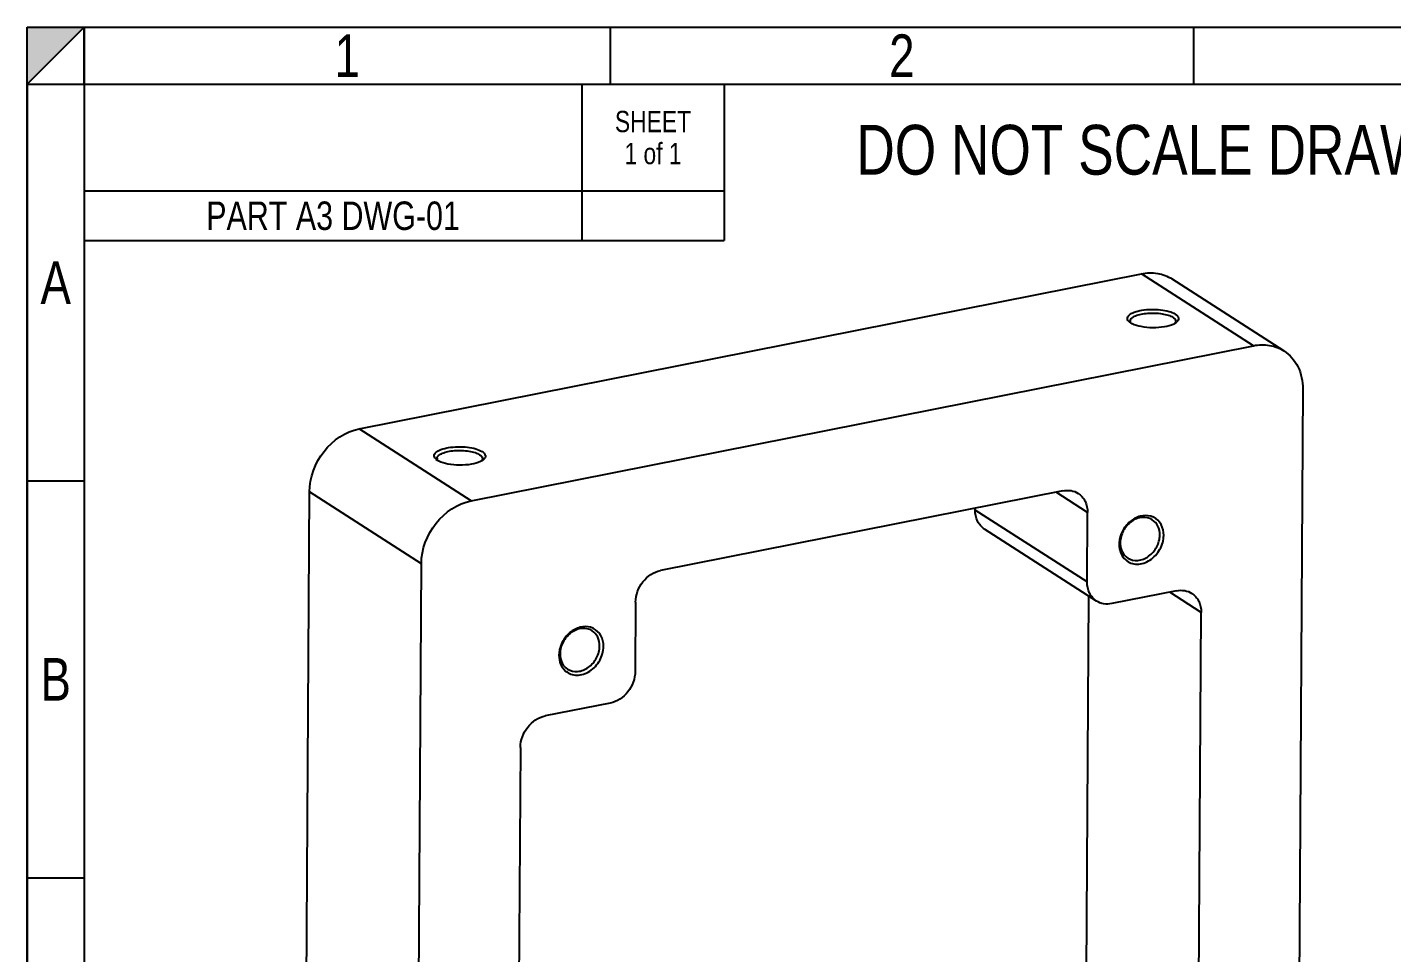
# Model space of a CAD drawing. Header units: inches. Extents: x 0.1 to 16.4, y 0 to 11.6.
# Drawn here: x 0.276 to 4.053, y 9.013 to 11.575 of the extents above; entities that cross this region are included whole.
import ezdxf

# ---------------------------------------------------------------- set-up
doc = ezdxf.new("R2010")
doc.units = ezdxf.units.IN
doc.header["$LTSCALE"] = 0.909449
doc.header["$MEASUREMENT"] = 0
doc.layers.get('0').update_dxf_attribs({"linetype": 'CONTINUOUS'})
doc.layers.add('02___PRT_ALL_AXES', color=7, linetype='CONTINUOUS')
doc.styles.get("Standard").update_dxf_attribs({"font": 'txt', "width": 0.8})

# ---------------------------------------------------------------- blocks, each defined once
blk = doc.blocks.new('*T33')
at = {"color": 2, "linetype": 'Continuous'}
for p, q in [((0, 0), (15.8268, 0)), ((0, 0), (0, -0.1575)), ((1.4567, 0), (1.4567, -0.1575)), ((3.0709, 0), (3.0709, -0.1575)), ((4.685, 0), (4.685, -0.1575)), ((6.2992, 0), (6.2992, -0.1575)), ((7.9134, 0), (7.9134, -0.1575)), ((9.5276, 0), (9.5276, -0.1575)), ((11.1417, 0), (11.1417, -0.1575)), ((12.7559, 0), (12.7559, -0.1575)), ((14.3701, 0), (14.3701, -0.1575)), ((15.8268, 0), (15.8268, -0.1575)), ((0, -0.1575), (15.8268, -0.1575))]:
    blk.add_line(p, q, dxfattribs=at)
at = {"color": 2, "linetype": 'Continuous', "attachment_point": 2, "line_spacing_factor": 0.9}
for s, insert, char_height, width in [('1', (0.7283, -0.0197), 0.1181, 0.188976), ('2', (2.2638, -0.0197), 0.1181, 0.188976), ('3 ', (3.878, -0.0197), 0.11811, 0.377953), ('4', (5.4921, -0.0197), 0.1181, 0.188976), ('5', (7.1063, -0.0197), 0.1181, 0.188976), ('6', (8.7205, -0.0197), 0.1181, 0.188976), ('7', (10.3346, -0.0197), 0.1181, 0.188976), ('8', (11.9488, -0.0197), 0.1181, 0.188976), ('9', (13.563, -0.0197), 0.1181, 0.188976), ('10', (15.0984, -0.0197), 0.11811, 0.377953)]:
    blk.add_mtext(s, dxfattribs=dict(at, insert=insert, char_height=char_height, width=width))
blk = doc.blocks.new('*T35')
at = {"color": 2, "linetype": 'Continuous'}
for p, q in [((0, 0), (0.1575, 0)), ((0, 0), (0, -10.9843)), ((0.1575, 0), (0.1575, -10.9843)), ((0, -1.0984), (0.1575, -1.0984)), ((0, -2.1969), (0.1575, -2.1969)), ((0, -3.2953), (0.1575, -3.2953)), ((0, -4.3937), (0.1575, -4.3937)), ((0, -5.4921), (0.1575, -5.4921)), ((0, -6.5906), (0.1575, -6.5906)), ((0, -7.689), (0.1575, -7.689)), ((0, -8.7874), (0.1575, -8.7874)), ((0, -9.8858), (0.1575, -9.8858)), ((0, -10.9843), (0.1575, -10.9843))]:
    blk.add_line(p, q, dxfattribs=at)
at = {"color": 2, "linetype": 'Continuous', "char_height": 0.1181, "width": 0.188976, "attachment_point": 2, "line_spacing_factor": 0.9}
for s, insert in [('A', (0.0787, -0.4902)), ('B', (0.0787, -1.5886)), ('C', (0.0787, -2.687)), ('D', (0.0787, -3.7854)), ('E', (0.0787, -4.8839)), ('F', (0.0787, -5.9823)), ('G', (0.0787, -7.0807)), ('H', (0.0787, -8.1791)), ('J', (0.0787, -9.2776)), ('K', (0.0787, -10.376))]:
    blk.add_mtext(s, dxfattribs=dict(at, insert=insert))
blk = doc.blocks.new('*T37')
at = {"color": 2, "linetype": 'Continuous'}
for p, q in [((0, 0), (1.7717, 0)), ((0, 0), (0, -0.4331)), ((1.378, 0), (1.378, -0.4331)), ((1.7717, 0), (1.7717, -0.4331)), ((0, -0.2953), (1.7717, -0.2953)), ((0, -0.4331), (1.7717, -0.4331))]:
    blk.add_line(p, q, dxfattribs=at)
at = {"color": 2, "linetype": 'Continuous', "attachment_point": 2, "line_spacing_factor": 0.9}
for s, insert, char_height, width in [('SHEET\\P1 of 1', (1.5748, -0.0738), 0.05906, 0.566929), ('PART A3 DWG-01', (0.689, -0.3248), 0.07874, 1.76378)]:
    blk.add_mtext(s, dxfattribs=dict(at, insert=insert, char_height=char_height, width=width))

msp = doc.modelspace()

# ---------------------------------------------------------------- hatches: boundary and pattern name
at = {"linetype": 'Continuous'}
h = msp.add_hatch(color=2, dxfattribs=at)
edge = h.paths.add_edge_path()
edge.add_line((0.2756, 11.5748), (0.4331, 11.5748))
edge.add_line((0.2756, 11.4173), (0.2756, 11.5748))
edge.add_line((0.2756, 11.4173), (0.4331, 11.5748))

# ---------------------------------------------------------------- linework, layer by layer
at = {"color": 7, "linetype": 'Continuous'}
for p, q in [((0.2756, 11.4173), (0.4331, 11.5748)), ((0.2756, 11.4173), (0.2756, 11.5748)), ((0.2756, 11.5748), (0.4331, 11.5748)), ((0.4331, 11.4173), (0.4331, 11.5748)), ((0.4331, 11.5748), (16.2598, 11.5748)), ((0.2756, 0.4331), (0.2756, 11.4173)), ((0.2756, 11.4173), (0.4331, 11.4173)), ((1.1947, 10.4631), (3.3606, 10.8925)), ((3.6706, 10.6934), (3.3606, 10.8925)), ((3.3305, 10.7563), (3.3271, 10.7588)), ((3.3342, 10.7541), (3.3305, 10.7563)), ((1.5047, 10.264), (3.6706, 10.6934)), ((3.8068, 10.5737), (3.7929, 8.3259)), ((1.5047, 10.264), (1.1947, 10.4631)), ((1.4114, 10.3758), (1.4079, 10.3783)), ((1.415, 10.3737), (1.4114, 10.3758)), ((1.0428, 8.0413), (1.0567, 10.2891)), ((1.3667, 10.0899), (1.0567, 10.2891)), ((3.1429, 10.2916), (2.0287, 10.0708)), ((3.211, 10.2318), (3.1237, 10.2878)), ((2.8998, 10.2383), (2.8998, 10.2435)), ((3.2098, 10.0392), (2.8998, 10.2383)), ((3.2098, 10.0392), (3.211, 10.2318)), ((1.3528, 7.8422), (1.3667, 10.0899)), ((3.4576, 10.0149), (3.2779, 9.9793)), ((3.5257, 9.9551), (3.4384, 10.0111)), ((1.9597, 9.9837), (1.9585, 9.7911)), ((3.2083, 8.9601), (3.2147, 10)), ((3.5184, 8.761), (3.5257, 9.9551)), ((1.8895, 9.7041), (1.7098, 9.6684)), ((1.6408, 9.5814), (1.6335, 8.3873))]:
    msp.add_line(p, q, dxfattribs=at)
for centre, radius, start, end in [((3.3437, 10.7785), 0.0258, 228.2692, 228.9162), ((3.3443, 10.7791), 0.0266, 228.9175, 229.7772), ((3.3374, 10.7615), 0.00823, 171.0276, 190.6739), ((3.4469, 10.7608), 0.00823, 351.0276, 359.6295), ((1.4245, 10.398), 0.0258, 228.2692, 228.9162), ((1.4251, 10.3987), 0.0266, 228.9175, 229.7772), ((1.4182, 10.381), 0.00823, 171.0276, 190.6739), ((1.5278, 10.3804), 0.00823, 351.0276, 359.6295), ((3.3728, 10.1754), 0.0477, 64.0001, 73.7279), ((3.3702, 10.1433), 0.0717, 176.34, 179.6334), ((3.363, 10.1472), 0.0616, 179.6412, 182.8947), ((1.8219, 9.8679), 0.0477, 64.0001, 73.7279), ((1.8193, 9.8358), 0.0717, 176.34, 179.6334), ((1.8121, 9.8397), 0.0616, 179.6412, 182.8947)]:
    msp.add_arc(centre, radius, start, end, dxfattribs=at)
for points, knots in [([(3.3606, 10.8925), (3.3752, 10.8954), (3.4049, 10.8964), (3.4329, 10.8857), (3.4448, 10.8781)], [0, 0, 0, 0, 0.512255, 1, 1, 1, 1]), ([(3.3266, 10.7592), (3.3239, 10.7616), (3.3203, 10.7666), (3.3223, 10.7739), (3.3263, 10.7786), (3.3324, 10.7828), (3.344, 10.788), (3.3625, 10.7924), (3.3872, 10.7945), (3.4126, 10.7934), (3.4352, 10.7892), (3.4487, 10.7841), (3.4539, 10.7807)], [0, 0, 0, 0, 0.069632, 0.101418, 0.139242, 0.186583, 0.24426, 0.386927, 0.553626, 0.724557, 0.87903, 1, 1, 1, 1]), ([(3.3293, 10.7628), (3.3297, 10.7655), (3.3342, 10.7714), (3.345, 10.7769), (3.3601, 10.7813), (3.3783, 10.7837), (3.3978, 10.7841), (3.4168, 10.7823), (3.4334, 10.7786), (3.4431, 10.7745), (3.447, 10.772)], [0, 0, 0, 0, 0.065768, 0.161265, 0.287885, 0.437243, 0.596745, 0.752258, 0.890216, 1, 1, 1, 1]), ([(3.447, 10.772), (3.4483, 10.7712), (3.452, 10.7685), (3.4552, 10.764), (3.4552, 10.7608)], [0, 0, 0, 0, 0.311336, 1, 1, 1, 1]), ([(3.4539, 10.7807), (3.4579, 10.7781), (3.4641, 10.7727), (3.4625, 10.7631), (3.4594, 10.7598), (3.4575, 10.7582)], [0, 0, 0, 0, 0.524008, 0.738296, 1, 1, 1, 1]), ([(3.4496, 10.7532), (3.4416, 10.7493), (3.4222, 10.7443), (3.3917, 10.7421), (3.3612, 10.7448), (3.342, 10.7501), (3.3342, 10.7541)], [0, 0, 0, 0, 0.224929, 0.501189, 0.776793, 1, 1, 1, 1]), ([(3.4575, 10.7582), (3.457, 10.7578), (3.4545, 10.7558), (3.4518, 10.7543), (3.4496, 10.7532)], [0, 0, 0, 0, 0.226815, 1, 1, 1, 1]), ([(3.6706, 10.6934), (3.6852, 10.6963), (3.7149, 10.6973), (3.7429, 10.6866), (3.7548, 10.679)], [0, 0, 0, 0, 0.512255, 1, 1, 1, 1]), ([(3.7548, 10.679), (3.7711, 10.6685), (3.7991, 10.6361), (3.8069, 10.5947), (3.8068, 10.5737)], [0, 0, 0, 0, 0.479845, 1, 1, 1, 1]), ([(1.0567, 10.2891), (1.0569, 10.3287), (1.0865, 10.4076), (1.1569, 10.4557), (1.1947, 10.4631)], [0, 0, 0, 0, 0.507736, 1, 1, 1, 1]), ([(1.4074, 10.3788), (1.4047, 10.3812), (1.4012, 10.3862), (1.4031, 10.3935), (1.4071, 10.3981), (1.4132, 10.4023), (1.4248, 10.4076), (1.4434, 10.412), (1.468, 10.4141), (1.4934, 10.413), (1.516, 10.4088), (1.5295, 10.4036), (1.5347, 10.4003)], [0, 0, 0, 0, 0.069632, 0.101418, 0.139242, 0.186583, 0.24426, 0.386927, 0.553626, 0.724557, 0.87903, 1, 1, 1, 1]), ([(1.4101, 10.3823), (1.4105, 10.385), (1.415, 10.3909), (1.4258, 10.3965), (1.4409, 10.4008), (1.4591, 10.4033), (1.4786, 10.4036), (1.4977, 10.4018), (1.5142, 10.3981), (1.524, 10.3941), (1.5278, 10.3916)], [0, 0, 0, 0, 0.065768, 0.161265, 0.287885, 0.437243, 0.596745, 0.752258, 0.890216, 1, 1, 1, 1]), ([(1.5278, 10.3916), (1.5291, 10.3908), (1.5328, 10.3881), (1.536, 10.3836), (1.536, 10.3803)], [0, 0, 0, 0, 0.311336, 1, 1, 1, 1]), ([(1.5347, 10.4003), (1.5388, 10.3977), (1.5449, 10.3923), (1.5433, 10.3826), (1.5402, 10.3793), (1.5384, 10.3778)], [0, 0, 0, 0, 0.524008, 0.738296, 1, 1, 1, 1]), ([(1.5304, 10.3727), (1.5225, 10.3688), (1.5031, 10.3639), (1.4725, 10.3616), (1.442, 10.3643), (1.4228, 10.3697), (1.415, 10.3737)], [0, 0, 0, 0, 0.224929, 0.501189, 0.776793, 1, 1, 1, 1]), ([(1.5384, 10.3778), (1.5378, 10.3773), (1.5353, 10.3754), (1.5326, 10.3738), (1.5304, 10.3727)], [0, 0, 0, 0, 0.226815, 1, 1, 1, 1]), ([(3.1429, 10.2916), (3.1502, 10.2931), (3.1651, 10.2936), (3.1791, 10.2883), (3.185, 10.2844)], [0, 0, 0, 0, 0.512278, 1, 1, 1, 1]), ([(3.185, 10.2844), (3.1932, 10.2792), (3.2071, 10.263), (3.2111, 10.2423), (3.211, 10.2318)], [0, 0, 0, 0, 0.479827, 1, 1, 1, 1]), ([(1.3667, 10.0899), (1.3669, 10.1296), (1.3965, 10.2085), (1.4669, 10.2565), (1.5047, 10.264)], [0, 0, 0, 0, 0.507736, 1, 1, 1, 1]), ([(2.9258, 10.1856), (2.9176, 10.1909), (2.9037, 10.2071), (2.8997, 10.2278), (2.8998, 10.2383)], [0, 0, 0, 0, 0.479827, 1, 1, 1, 1]), ([(3.3862, 10.2212), (3.3769, 10.2239), (3.3554, 10.2235), (3.3269, 10.2076), (3.3058, 10.1811), (3.2993, 10.1589), (3.2986, 10.1479)], [0, 0, 0, 0, 0.226452, 0.476192, 0.74053, 1, 1, 1, 1]), ([(3.3903, 10.2115), (3.3823, 10.2166), (3.3608, 10.2212), (3.3303, 10.208), (3.3079, 10.1819), (3.3015, 10.1589), (3.3015, 10.1476)], [0, 0, 0, 0, 0.222435, 0.469958, 0.73755, 1, 1, 1, 1]), ([(3.4111, 10.1693), (3.4112, 10.1777), (3.408, 10.1943), (3.3969, 10.2073), (3.3903, 10.2115)], [0, 0, 0, 0, 0.52019, 1, 1, 1, 1]), ([(3.4219, 10.1682), (3.4219, 10.1786), (3.4176, 10.1991), (3.4023, 10.2141), (3.3937, 10.2183)], [0, 0, 0, 0, 0.520618, 1, 1, 1, 1]), ([(3.3168, 10.1001), (3.321, 10.0965), (3.3311, 10.0907), (3.3549, 10.0867), (3.3867, 10.0977), (3.4139, 10.1278), (3.4218, 10.1549), (3.4219, 10.1682)], [0, 0, 0, 0, 0.110598, 0.224122, 0.468828, 0.736405, 1, 1, 1, 1]), ([(3.3223, 10.1055), (3.3303, 10.1003), (3.3518, 10.0957), (3.3823, 10.1089), (3.4047, 10.1351), (3.4111, 10.158), (3.4111, 10.1693)], [0, 0, 0, 0, 0.222435, 0.469958, 0.73755, 1, 1, 1, 1]), ([(3.2985, 10.1437), (3.2984, 10.1354), (3.3012, 10.119), (3.3109, 10.1052), (3.3168, 10.1001)], [0, 0, 0, 0, 0.519013, 1, 1, 1, 1]), ([(3.3015, 10.1441), (3.3019, 10.1363), (3.3056, 10.1211), (3.3162, 10.1094), (3.3223, 10.1055)], [0, 0, 0, 0, 0.518305, 1, 1, 1, 1]), ([(1.9597, 9.9837), (1.9598, 10.0036), (1.9746, 10.043), (2.0098, 10.067), (2.0287, 10.0708)], [0, 0, 0, 0, 0.507737, 1, 1, 1, 1]), ([(3.2358, 9.9865), (3.2277, 9.9918), (3.2137, 10.008), (3.2098, 10.0287), (3.2098, 10.0392)], [0, 0, 0, 0, 0.479827, 1, 1, 1, 1]), ([(3.4576, 10.0149), (3.4649, 10.0164), (3.4798, 10.0169), (3.4938, 10.0115), (3.4997, 10.0077)], [0, 0, 0, 0, 0.512278, 1, 1, 1, 1]), ([(3.2779, 9.9793), (3.2706, 9.9779), (3.2558, 9.9774), (3.2418, 9.9827), (3.2358, 9.9865)], [0, 0, 0, 0, 0.512278, 1, 1, 1, 1]), ([(3.4997, 10.0077), (3.5079, 10.0025), (3.5219, 9.9863), (3.5258, 9.9656), (3.5257, 9.9551)], [0, 0, 0, 0, 0.479827, 1, 1, 1, 1]), ([(1.8352, 9.9137), (1.826, 9.9164), (1.8044, 9.916), (1.7759, 9.9002), (1.7549, 9.8737), (1.7484, 9.8515), (1.7477, 9.8404)], [0, 0, 0, 0, 0.226452, 0.476192, 0.74053, 1, 1, 1, 1]), ([(1.8394, 9.904), (1.8314, 9.9092), (1.8098, 9.9137), (1.7793, 9.9006), (1.7569, 9.8744), (1.7506, 9.8514), (1.7505, 9.8401)], [0, 0, 0, 0, 0.222435, 0.469958, 0.73755, 1, 1, 1, 1]), ([(1.8602, 9.8619), (1.8603, 9.8703), (1.8571, 9.8868), (1.8459, 9.8998), (1.8394, 9.904)], [0, 0, 0, 0, 0.52019, 1, 1, 1, 1]), ([(1.8709, 9.8607), (1.871, 9.8711), (1.8667, 9.8917), (1.8514, 9.9066), (1.8428, 9.9108)], [0, 0, 0, 0, 0.520618, 1, 1, 1, 1]), ([(1.7659, 9.7927), (1.7701, 9.789), (1.7802, 9.7832), (1.804, 9.7792), (1.8358, 9.7903), (1.863, 9.8203), (1.8709, 9.8474), (1.8709, 9.8607)], [0, 0, 0, 0, 0.110598, 0.224122, 0.468828, 0.736405, 1, 1, 1, 1]), ([(1.7713, 9.798), (1.7794, 9.7928), (1.8009, 9.7883), (1.8314, 9.8014), (1.8538, 9.8276), (1.8601, 9.8506), (1.8602, 9.8619)], [0, 0, 0, 0, 0.222435, 0.469958, 0.73755, 1, 1, 1, 1]), ([(1.7476, 9.8363), (1.7475, 9.8279), (1.7503, 9.8115), (1.7599, 9.7977), (1.7659, 9.7927)], [0, 0, 0, 0, 0.519013, 1, 1, 1, 1]), ([(1.7506, 9.8366), (1.751, 9.8289), (1.7547, 9.8137), (1.7652, 9.8019), (1.7713, 9.798)], [0, 0, 0, 0, 0.518305, 1, 1, 1, 1]), ([(1.9585, 9.7911), (1.9584, 9.7713), (1.9436, 9.7318), (1.9084, 9.7078), (1.8895, 9.7041)], [0, 0, 0, 0, 0.507737, 1, 1, 1, 1]), ([(1.6408, 9.5814), (1.6409, 9.6012), (1.6557, 9.6407), (1.6909, 9.6647), (1.7098, 9.6684)], [0, 0, 0, 0, 0.507737, 1, 1, 1, 1])]:
    msp.add_open_spline(points, degree=3, knots=knots, dxfattribs=at)
for points in [[(3.3308, 10.7564), (3.3301, 10.7574), (3.3296, 10.7587), (3.3293, 10.76)], [(3.4551, 10.7595), (3.4548, 10.7579), (3.4541, 10.7564), (3.4531, 10.755)], [(1.4116, 10.3759), (1.4109, 10.377), (1.4104, 10.3782), (1.4102, 10.3795)], [(1.5359, 10.3791), (1.5356, 10.3775), (1.5349, 10.3759), (1.5339, 10.3746)]]:
    msp.add_open_spline(points, degree=3, dxfattribs=at)
at = {"layer": '02___PRT_ALL_AXES', "color": 7, "linetype": 'Continuous'}
for p, q in [((3.7548, 10.679), (3.4448, 10.8781)), ((3.2358, 9.9865), (2.9258, 10.1856))]:
    msp.add_line(p, q, dxfattribs=at)

# ---------------------------------------------------------------- block references
for name, p in [('*T33', (0.4331, 11.5748)), ('*T35', (0.2756, 11.4173)), ('*T37', (0.4331, 11.4173))]:
    msp.add_blockref(name, p)

# ---------------------------------------------------------------- texts
at = {"color": 2, "linetype": 'Continuous', "insert": (3.4964, 11.3047), "char_height": 0.137795, "width": 2.204724, "attachment_point": 2, "line_spacing_factor": 0.9}
msp.add_mtext('DO NOT SCALE DRAWING', dxfattribs=at)

doc.saveas('drawing.dxf')
